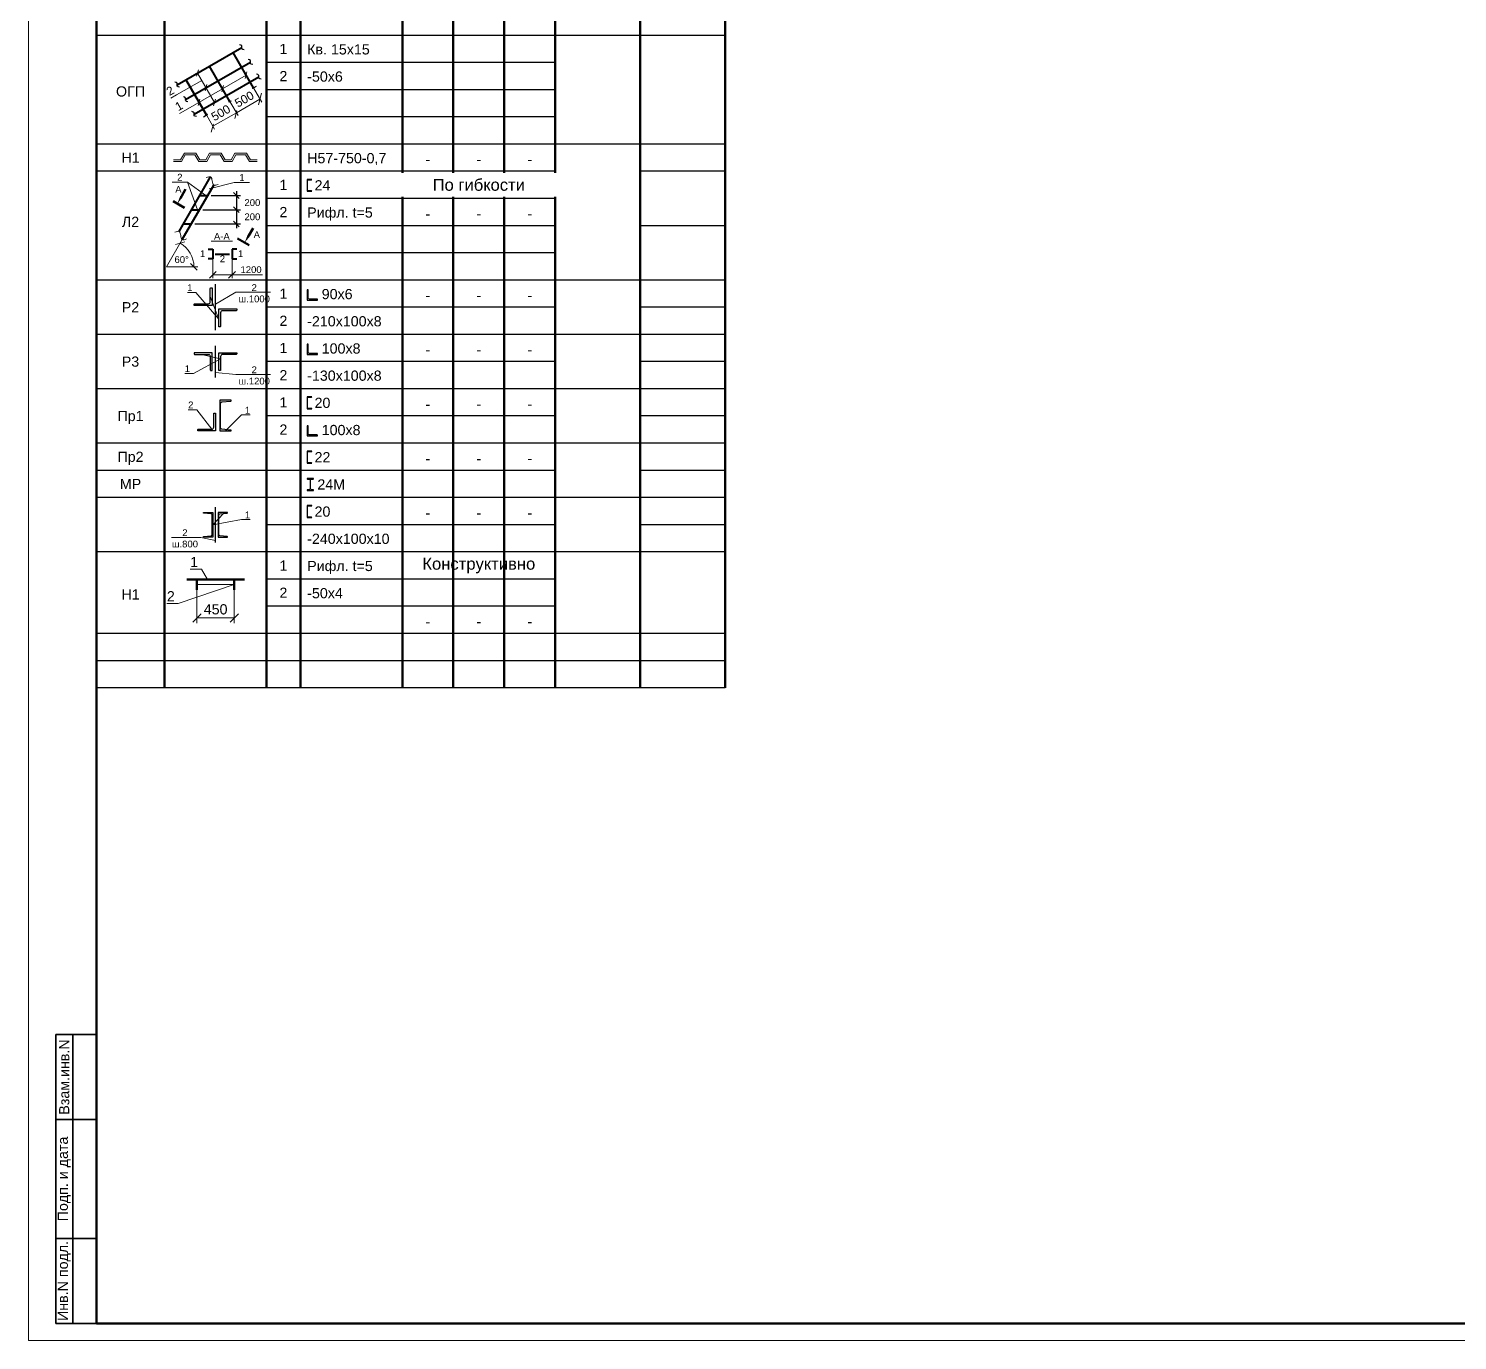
# Paper-space layout 'А1 г' of a CAD drawing. Header units: millimetres. Extents: x -1826 to 3142, y -699 to 3864.
# Drawn here: x 1500.5 to 1921, y 1 to 387 of the extents above; entities that cross this region are included whole.
import ezdxf
from ezdxf import colors
from ezdxf.entities.mleader import LeaderData, LeaderLine
from ezdxf.enums import TextEntityAlignment as Align
from ezdxf.math import Vec2, Vec3

# ---------------------------------------------------------------- set-up
doc = ezdxf.new("R2010")
doc.units = ezdxf.units.MM
doc.header["$MEASUREMENT"] = 0
doc.header["$PDMODE"] = 3
for name, color, linetype, lineweight in [('01_Спецификация', 7, 'Continuous', 13), ('01_Спецификация @ 1 (1)', 7, 'Continuous', 13), ('01_Спецификация @ 1 (2)', 7, 'Continuous', 13), ('01_Формат', 7, 'Continuous', 13)]:
    doc.layers.add(name, color=color, linetype=linetype, lineweight=lineweight)
doc.layers.add('01_Чертежная', color=7, linetype='Continuous')
doc.styles.add('Arial', font='arial.ttf')
doc.styles.add('СТАНДАРТ', font='gost.shx')
doc.dimstyles.new('А-2.0-5', dxfattribs={"dimscale": 0, "dimtxt": 2, "dimasz": 2, "dimexe": 1, "dimexo": 0, "dimgap": 0.5, "dimtad": 1, "dimdec": 1, "dimlfac": -1, "dimrnd": 5, "dimtxsty": 'Arial', "dimblk": 'OBLIQUE', "dimcen": 0, "dimclrd": 256, "dimclre": 256, "dimadec": 1, "dimazin": 2, "dimtfac": 1, "dimtdec": 1, "dimtmove": 1, "dimatfit": 3, "dimldrblk": 'DOTSMALL', "dimfxl": 1, "dimtolj": 1, "dimlwd": -1, "dimlwe": -1, "dimarcsym": 0})
doc.dimstyles.new('А-2.5-1', dxfattribs={"dimscale": 0, "dimtxt": 2.5, "dimasz": 2.5, "dimexe": 1, "dimexo": 0, "dimgap": 1, "dimtad": 1, "dimdec": 1, "dimlfac": -1, "dimrnd": 1, "dimtxsty": 'Arial', "dimblk": 'OBLIQUE', "dimcen": 0, "dimclrd": 256, "dimclre": 256, "dimadec": 1, "dimazin": 2, "dimtfac": 1, "dimtdec": 1, "dimtmove": 0, "dimatfit": 3, "dimfxl": 1, "dimtfill": 1, "dimtolj": 1, "dimlwd": 15, "dimlwe": 15, "dimarcsym": 0})
doc.dimstyles.new('А-3.0-1', dxfattribs={"dimscale": 0, "dimtxt": 3, "dimasz": 2.5, "dimexe": 1.5, "dimexo": 0, "dimgap": 1, "dimtad": 1, "dimdec": 0, "dimrnd": 1, "dimtxsty": 'Arial', "dimblk": 'OBLIQUE', "dimcen": 3, "dimclrd": 256, "dimclre": 256, "dimadec": 1, "dimazin": 0, "dimtfac": 1, "dimtdec": 0, "dimtmove": 0, "dimatfit": 3, "dimfxl": 1, "dimtfill": 1, "dimlwd": 15, "dimlwe": 15, "dimarcsym": 0})
doc.dimstyles.new('СТАНДАРТ', dxfattribs={"dimscale": 0, "dimtxt": 3, "dimasz": 1.7, "dimexe": 1.25, "dimexo": 1, "dimgap": 1, "dimtad": 1, "dimdec": 0, "dimlfac": -1, "dimdsep": 46, "dimtxsty": 'СТАНДАРТ', "dimblk": 'OBLIQUE', "dimcen": 2, "dimdle": 1.25, "dimclrd": 256, "dimclre": 256, "dimclrt": 4, "dimaunit": 1, "dimadec": 0, "dimazin": 0, "dimtfac": 1, "dimtdec": 0, "dimtmove": 0, "dimatfit": 3, "dimldrblk": 'OPEN30', "dimfxl": 2, "dimtvp": 1, "dimtolj": 1, "dimlwd": 25, "dimlwe": 25, "dimarcsym": 0})

# ---------------------------------------------------------------- blocks, each defined once
blk = doc.blocks.new('_None')
blk = doc.blocks.new('_Oblique')
at = {"color": 0, "linetype": 'ByBlock', "lineweight": -2}
blk.add_line((-0.5, -0.5), (0.5, 0.5), dxfattribs=at)
blk = doc.blocks.new('*D86')
at = {"layer": '01_Спецификация', "ltscale": 10, "transparency": 16777216}
for p, q in [((1554.71, 319.25), (1554.71, 313.53)), ((1560.38, 319.25), (1560.38, 313.53)), ((1554.71, 314.53), (1560.38, 314.53)), ((1569.37, 314.53), (1560.38, 314.53))]:
    blk.add_line(p, q, dxfattribs=at)
at = {"layer": 'Defpoints', "color": 0, "ltscale": 10, "transparency": 16777216}
for p in [(1554.71, 319.25), (1560.38, 319.25), (1560.38, 314.53)]:
    blk.add_point(p, dxfattribs=at)
at = {"layer": '01_Спецификация', "ltscale": 10, "transparency": 16777216, "xscale": 2, "yscale": 2, "zscale": 2, "rotation": 180}
blk.add_blockref('_Oblique', (1554.71, 314.53), dxfattribs=at)
at = {"layer": '01_Спецификация', "ltscale": 10, "transparency": 16777216, "xscale": 2, "yscale": 2, "zscale": 2}
blk.add_blockref('_Oblique', (1560.38, 314.53), dxfattribs=at)
at = {"layer": '01_Спецификация', "color": 0, "ltscale": 10, "transparency": 16777216, "insert": (1565.98, 316.05), "char_height": 2, "attachment_point": 5, "style": 'Arial'}
blk.add_mtext('\\A1;1200', dxfattribs=at)
blk = doc.blocks.new('_DotSmall')
at = {"color": 0, "linetype": 'ByBlock', "const_width": 0.5}
blk.add_lwpolyline([(-0.0625, 0, 1), (0.0625, 0, 1)], format="xyb", close=True, dxfattribs=at)
blk = doc.blocks.new('*D87')
at = {"layer": '01_Спецификация', "ltscale": 10, "transparency": 16777216}
blk.add_arc((1541.1, 316.87), 8.06, 360, 60, dxfattribs=at)
at = {"layer": 'Defpoints', "color": 0, "ltscale": 10, "transparency": 16777216}
for p in [(1545.73, 324.91), (1547.27, 322.05), (1541.1, 316.87), (1541.1, 316.87), (1550.31, 316.87)]:
    blk.add_point(p, dxfattribs=at)
at = {"layer": '01_Спецификация', "ltscale": 10, "transparency": 16777216, "xscale": 2, "yscale": 2, "zscale": 2}
for p, rotation in [((1545.12, 323.85), 150.0000000000024), ((1549.15, 316.87), 269.9999999999998)]:
    blk.add_blockref('_Oblique', p, dxfattribs=dict(at, rotation=rotation))
at = {"layer": '01_Спецификация', "color": 0, "ltscale": 10, "transparency": 16777216, "insert": (1545.56, 319.02), "char_height": 2, "attachment_point": 5, "style": 'Arial'}
blk.add_mtext('\\A1;60%%d', dxfattribs=at)
blk = doc.blocks.new('*D60')
at = {"layer": '01_Спецификация', "lineweight": 25, "ltscale": 10, "transparency": 16777216}
for p, q in [((1554.23, 337.89), (1562.91, 337.89)), ((1561.66, 339.14), (1561.66, 332.46)), ((1551.82, 333.71), (1562.91, 333.71))]:
    blk.add_line(p, q, dxfattribs=at)
at = {"layer": 'Defpoints', "color": 0, "ltscale": 10, "transparency": 16777216}
for p in [(1553.23, 337.89), (1550.82, 333.71), (1561.66, 333.71)]:
    blk.add_point(p, dxfattribs=at)
at = {"layer": '01_Спецификация', "lineweight": 25, "ltscale": 10, "transparency": 16777216, "xscale": 1.7, "yscale": 1.7, "zscale": 1.7}
for p, rotation in [((1561.66, 337.89), 90), ((1561.66, 333.71), 270)]:
    blk.add_blockref('_Oblique', p, dxfattribs=dict(at, rotation=rotation))
blk = doc.blocks.new('_Open30')
at = {"color": 0, "linetype": 'ByBlock', "lineweight": -2}
for p, q in [((-1, 0.27), (0, 0)), ((0, 0), (-1, -0.27)), ((0, 0), (-1, 0))]:
    blk.add_line(p, q, dxfattribs=at)
blk = doc.blocks.new('*D61')
at = {"layer": '01_Спецификация', "lineweight": 25, "ltscale": 10, "transparency": 16777216}
for p, q in [((1551.82, 333.71), (1562.91, 333.71)), ((1561.66, 334.96), (1561.66, 328.27)), ((1549.4, 329.52), (1562.91, 329.52))]:
    blk.add_line(p, q, dxfattribs=at)
at = {"layer": 'Defpoints', "color": 0, "ltscale": 10, "transparency": 16777216}
for p in [(1550.82, 333.71), (1548.4, 329.52), (1561.66, 329.52)]:
    blk.add_point(p, dxfattribs=at)
at = {"layer": '01_Спецификация', "lineweight": 25, "ltscale": 10, "transparency": 16777216, "xscale": 1.7, "yscale": 1.7, "zscale": 1.7}
for p, rotation in [((1561.66, 333.71), 90), ((1561.66, 329.52), 270)]:
    blk.add_blockref('_Oblique', p, dxfattribs=dict(at, rotation=rotation))
blk = doc.blocks.new('*D88')
at = {"layer": '01_Спецификация', "lineweight": 15, "transparency": 16777216}
for p, q in [((1554.74, 358.25), (1561.67, 362.25)), ((1559.75, 365.58), (1562.17, 361.38)), ((1552.82, 361.58), (1555.24, 357.38))]:
    blk.add_line(p, q, dxfattribs=at)
at = {"layer": '01_Спецификация', "lineweight": 15, "transparency": 16777216, "xscale": 2.5, "yscale": 2.5, "zscale": 2.5}
for p, rotation in [((1561.67, 362.25), 29.99999999999903), ((1554.74, 358.25), 209.999999999999)]:
    blk.add_blockref('_Oblique', p, dxfattribs=dict(at, rotation=rotation))
at = {"layer": '01_Спецификация', "color": 0, "transparency": 16777216, "insert": (1557.07, 362.22), "char_height": 2.5, "attachment_point": 5, "rotation": 30, "style": 'Arial', "bg_fill": 3, "box_fill_scale": 1.25, "bg_fill_color": 256, "bg_fill_true_color": 13158600, "bg_fill_transparency": 0}
blk.add_mtext('\\A1;500', dxfattribs=at)
at = {"layer": 'Defpoints', "color": 0, "transparency": 16777216}
for p in [(1559.75, 365.58), (1561.67, 362.25), (1552.82, 361.58)]:
    blk.add_point(p, dxfattribs=at)
blk = doc.blocks.new('*D89')
at = {"layer": '01_Спецификация', "lineweight": 15, "transparency": 16777216}
for p, q in [((1561.67, 362.25), (1568.6, 366.25)), ((1566.68, 369.58), (1569.1, 365.38)), ((1559.75, 365.58), (1562.17, 361.38))]:
    blk.add_line(p, q, dxfattribs=at)
at = {"layer": '01_Спецификация', "lineweight": 15, "transparency": 16777216, "xscale": 2.5, "yscale": 2.5, "zscale": 2.5}
for p, rotation in [((1568.6, 366.25), 29.99999999999903), ((1561.67, 362.25), 209.999999999999)]:
    blk.add_blockref('_Oblique', p, dxfattribs=dict(at, rotation=rotation))
at = {"layer": '01_Спецификация', "color": 0, "transparency": 16777216, "insert": (1564, 366.22), "char_height": 2.5, "attachment_point": 5, "rotation": 30, "style": 'Arial', "bg_fill": 3, "box_fill_scale": 1.25, "bg_fill_color": 256, "bg_fill_true_color": 13158600, "bg_fill_transparency": 0}
blk.add_mtext('\\A1;500', dxfattribs=at)
at = {"layer": 'Defpoints', "color": 0, "transparency": 16777216}
for p in [(1566.68, 369.58), (1568.6, 366.25), (1559.75, 365.58)]:
    blk.add_point(p, dxfattribs=at)
blk = doc.blocks.new('*D90')
at = {"layer": '01_Спецификация', "lineweight": 15, "transparency": 16777216}
for p, q in [((1550.05, 221.9), (1550.05, 212.08)), ((1561.05, 221.9), (1561.05, 212.08)), ((1550.05, 213.58), (1561.05, 213.58))]:
    blk.add_line(p, q, dxfattribs=at)
at = {"layer": 'Defpoints', "color": 0, "transparency": 16777216}
for p in [(1550.05, 221.9), (1561.05, 221.9)]:
    blk.add_point(p, dxfattribs=at)
at = {"layer": '01_Спецификация', "lineweight": 15, "transparency": 16777216, "xscale": 2.5, "yscale": 2.5, "zscale": 2.5, "rotation": 180}
blk.add_blockref('_Oblique', (1550.05, 213.58), dxfattribs=at)
at = {"layer": '01_Спецификация', "lineweight": 15, "transparency": 16777216, "xscale": 2.5, "yscale": 2.5, "zscale": 2.5}
blk.add_blockref('_Oblique', (1561.05, 213.58), dxfattribs=at)
at = {"layer": '01_Спецификация', "color": 0, "transparency": 16777216, "insert": (1555.55, 216.11), "char_height": 3, "attachment_point": 5, "style": 'Arial', "bg_fill": 3, "box_fill_scale": 1.25, "bg_fill_color": 256, "bg_fill_true_color": 13158600, "bg_fill_transparency": 0}
blk.add_mtext('450', dxfattribs=at)
at = {"layer": 'Defpoints', "color": 0, "transparency": 16777216}
blk.add_point((1561.05, 213.58), dxfattribs=at)

psp = doc.layouts.new('А1 г')

# ---------------------------------------------------------------- linework, layer by layer
at = {"layer": '01_Спецификация', "lineweight": 50}
for p, q in [((1520.5, 575.01), (1520.5, 193.01)), ((1540.5, 575.01), (1540.5, 193.01)), ((1610.5, 575.01), (1610.5, 193.01)), ((1655.5, 575.01), (1655.5, 193.01)), ((1680.5, 575.01), (1680.5, 193.01)), ((1705.5, 575.01), (1705.5, 193.01)), ((1570.5, 560.01), (1570.5, 193.01)), ((1580.5, 560.01), (1580.5, 193.01)), ((1625.5, 560.01), (1625.5, 193.01)), ((1640.5, 560.01), (1640.5, 193.01)), ((1546.4, 334.26), (1543.01, 336.22)), ((1565.39, 323.3), (1561.99, 325.26)), ((1547.05, 224.9), (1564.05, 224.9)), ((1550.05, 224.9), (1550.05, 221.9)), ((1561.05, 224.9), (1561.05, 221.9))]:
    psp.add_line(p, q, dxfattribs=at)
at = {"layer": '01_Спецификация', "lineweight": 25}
for p, q in [((1705.5, 385.01), (1520.5, 385.01)), ((1655.5, 377.01), (1570.5, 377.01)), ((1705.5, 353.01), (1520.5, 353.01)), ((1655.5, 345.01), (1520.5, 345.01)), ((1705.5, 345.01), (1680.54, 345.01)), ((1655.5, 337.01), (1570.5, 337.01)), ((1655.5, 329.01), (1570.5, 329.01)), ((1705.5, 329.01), (1680.54, 329.01)), ((1655.5, 321.01), (1570.5, 321.01)), ((1705.5, 313.01), (1520.5, 313.01)), ((1655.5, 305.01), (1570.5, 305.01)), ((1705.5, 305.01), (1680.54, 305.01)), ((1705.5, 297.01), (1520.5, 297.01)), ((1655.5, 289.01), (1570.5, 289.01)), ((1705.5, 289.01), (1680.54, 289.01)), ((1705.5, 281.01), (1520.5, 281.01)), ((1655.5, 273.01), (1570.5, 273.01)), ((1705.5, 273.01), (1680.54, 273.01)), ((1705.5, 265.01), (1520.5, 265.01)), ((1655.5, 257.01), (1520.5, 257.01)), ((1705.5, 257.01), (1680.54, 257.01)), ((1705.5, 249.01), (1520.5, 249.01)), ((1655.5, 241.01), (1570.5, 241.01)), ((1705.5, 241.01), (1680.54, 241.01)), ((1705.5, 233.01), (1520.5, 233.01)), ((1655.5, 225.01), (1570.5, 225.01)), ((1655.5, 217.01), (1570.5, 217.01)), ((1705.5, 209.01), (1520.5, 209.01)), ((1705.5, 201.01), (1520.5, 201.01)), ((1705.5, 193.01), (1520.5, 193.01))]:
    psp.add_line(p, q, dxfattribs=at)
at = {"layer": '01_Спецификация', "lineweight": 40}
for p, q in [((1544.22, 370.47), (1563.28, 381.47)), ((1566.68, 369.58), (1560.68, 379.97)), ((1546.72, 366.14), (1565.78, 377.14)), ((1559.75, 365.58), (1553.75, 375.97)), ((1552.82, 361.58), (1546.82, 371.97)), ((1549.22, 361.81), (1568.28, 372.81))]:
    psp.add_line(p, q, dxfattribs=at)
at = {"layer": '01_Спецификация'}
for p, q in [((1549.96, 372.97), (1550.48, 374.9)), ((1564.26, 372.35), (1564.78, 374.28)), ((1552.46, 368.64), (1552.98, 370.57)), ((1540.5, 345.01), (1540.5, 337.01)), ((1540.5, 337.01), (1540.5, 329.01)), ((1540.5, 329.01), (1540.5, 321.01))]:
    psp.add_line(p, q, dxfattribs=at)
at = {"layer": '01_Спецификация', "lineweight": 30}
for p, q in [((1565.81, 369.08), (1567.55, 370.08)), ((1558.88, 365.08), (1560.62, 366.08)), ((1551.96, 361.08), (1553.69, 362.08)), ((1555.5, 298.26), (1555.5, 311.76)), ((1555.5, 284.38), (1555.5, 293.63)), ((1555.5, 235.8), (1555.5, 246.22))]:
    psp.add_line(p, q, dxfattribs=at)
at = {"layer": '01_Спецификация', "lineweight": 5}
for p, q in [((1542.33, 366.48), (1544.08, 367.49)), ((1544.92, 362), (1546.67, 363.01))]:
    psp.add_line(p, q, dxfattribs=at)
at = {"layer": '01_Спецификация', "ltscale": 10}
for p, q in [((1542.77, 341.78), (1547.26, 341.78)), ((1552.65, 337.89), (1547.26, 341.78)), ((1547.26, 341.78), (1550.26, 333.71)), ((1553.64, 339.85), (1561.04, 341.68)), ((1561.04, 341.68), (1565.53, 341.68)), ((1541.1, 316.87), (1545.73, 324.91)), ((1541.1, 316.87), (1550.31, 316.87))]:
    psp.add_line(p, q, dxfattribs=at)
at = {"layer": '01_Спецификация', "lineweight": 40, "ltscale": 10}
for p, q in [((1544.8, 327.29), (1554.08, 343.36)), ((1545.73, 324.91), (1555.01, 340.97)), ((1550.92, 337.89), (1553.23, 337.89)), ((1548.51, 333.71), (1550.82, 333.71)), ((1546.09, 329.52), (1548.4, 329.52)), ((1553.31, 322.05), (1554.71, 322.05)), ((1554.71, 322.05), (1554.71, 319.25)), ((1555.41, 320.65), (1559.68, 320.65)), ((1561.78, 322.05), (1560.38, 322.05)), ((1560.38, 322.05), (1560.38, 319.25)), ((1554.71, 319.25), (1553.31, 319.25)), ((1560.38, 319.25), (1561.78, 319.25))]:
    psp.add_line(p, q, dxfattribs=at)
at = {"layer": '01_Спецификация', "lineweight": 50, "extrusion": (0, 0, -1)}
for p, q in [((1545.51, 337.6), (1546.73, 339.73)), ((1565.34, 326.15), (1566.56, 328.28))]:
    psp.add_line(p, q, dxfattribs=at)
at = {"layer": '01_Спецификация'}
for points in [[(1567.82, 348.36), (1565.82, 348.36), (1564.66, 350.36), (1561.24, 350.36), (1560.08, 348.36), (1558.37, 348.36), (1557.21, 350.36), (1553.79, 350.36), (1552.63, 348.36), (1550.92, 348.36), (1549.77, 350.36), (1546.35, 350.36), (1545.19, 348.36), (1543.19, 348.36)], [(1567.82, 347.86), (1565.53, 347.86), (1564.37, 349.86), (1561.53, 349.86), (1560.37, 347.86), (1558.08, 347.86), (1556.92, 349.86), (1554.08, 349.86), (1552.92, 347.86), (1550.64, 347.86), (1549.48, 349.86), (1546.63, 349.86), (1545.48, 347.86), (1543.19, 347.86)]]:
    psp.add_lwpolyline(points, dxfattribs=at)
at = {"layer": '01_Спецификация', "lineweight": 30}
for points in [[(1583.82, 342.6), (1583.82, 342.63), (1582.5, 342.63), (1582.5, 339.13), (1583.82, 339.13), (1583.82, 339.17, 0.387823), (1583.76, 339.23), (1582.72, 339.32, -0.387823), (1582.58, 339.48), (1582.58, 342.29, -0.387823), (1582.72, 342.44), (1583.76, 342.54, 0.387823)], [(1549.25, 305.84, -0.414214), (1549.44, 306.03), (1553.4, 306.03, 0.414214), (1553.98, 306.61), (1553.98, 310.57, -0.414214), (1554.17, 310.76), (1554.5, 310.76), (1554.5, 305.51), (1549.25, 305.51)], [(1585.5, 307.33, 0.414214), (1585.4, 307.43), (1583.13, 307.43, -0.414214), (1582.8, 307.76), (1582.8, 310.03, 0.414214), (1582.7, 310.13), (1582.5, 310.13), (1582.5, 307.13), (1585.5, 307.13)], [(1561.75, 304.17, -0.414214), (1561.56, 303.98), (1557.61, 303.98, 0.414214), (1557.03, 303.41), (1557.03, 299.45, -0.414214), (1556.84, 299.26), (1556.5, 299.26), (1556.5, 304.51), (1561.75, 304.51)], [(1549.25, 291.3, 0.414214), (1549.44, 291.11), (1553.4, 291.11, -0.414214), (1553.98, 290.53), (1553.98, 286.57, 0.414214), (1554.17, 286.38), (1554.5, 286.38), (1554.5, 291.63), (1549.25, 291.63)], [(1561.75, 291.3, -0.414214), (1561.56, 291.11), (1557.61, 291.11, 0.414214), (1557.03, 290.53), (1557.03, 286.57, -0.414214), (1556.84, 286.38), (1556.5, 286.38), (1556.5, 291.63), (1561.75, 291.63)], [(1585.5, 291.33, 0.414214), (1585.4, 291.43), (1583.13, 291.43, -0.414214), (1582.8, 291.76), (1582.8, 294.03, 0.414214), (1582.7, 294.13), (1582.5, 294.13), (1582.5, 291.13), (1585.5, 291.13)], [(1560.16, 277.54), (1560.16, 277.63), (1556.77, 277.63), (1556.77, 268.6), (1560.16, 268.6), (1560.16, 268.7, 0.387823), (1560.02, 268.85), (1557.34, 269.09, -0.387823), (1556.98, 269.49), (1556.98, 276.75, -0.387823), (1557.34, 277.14), (1560.02, 277.39, 0.387823)], [(1583.82, 278.6), (1583.82, 278.63), (1582.5, 278.63), (1582.5, 275.13), (1583.82, 275.13), (1583.82, 275.17, 0.387823), (1583.76, 275.23), (1582.72, 275.32, -0.387823), (1582.58, 275.48), (1582.58, 278.29, -0.387823), (1582.72, 278.44), (1583.76, 278.54, 0.387823)], [(1550.27, 268.94, -0.414214), (1550.45, 269.13), (1554.41, 269.13, 0.414214), (1554.99, 269.71), (1554.99, 273.67, -0.414214), (1555.18, 273.85), (1555.52, 273.85), (1555.52, 268.6), (1550.27, 268.6)], [(1585.5, 267.33, 0.414214), (1585.4, 267.43), (1583.13, 267.43, -0.414214), (1582.8, 267.76), (1582.8, 270.03, 0.414214), (1582.7, 270.13), (1582.5, 270.13), (1582.5, 267.13), (1585.5, 267.13)], [(1583.82, 262.6), (1583.82, 262.63), (1582.5, 262.63), (1582.5, 259.13), (1583.82, 259.13), (1583.82, 259.17, 0.387823), (1583.76, 259.23), (1582.72, 259.32, -0.387823), (1582.58, 259.48), (1582.58, 262.29, -0.387823), (1582.72, 262.44), (1583.76, 262.54, 0.387823)], [(1584.37, 254.54), (1584.37, 254.63), (1582.5, 254.63), (1582.5, 254.54, 0.388162), (1582.58, 254.45), (1583.17, 254.4, -0.388162), (1583.37, 254.18), (1583.37, 251.59, -0.388162), (1583.17, 251.37), (1582.58, 251.32, 0.388162), (1582.5, 251.23), (1582.5, 251.13), (1584.37, 251.13), (1584.37, 251.23, 0.388162), (1584.29, 251.32), (1583.71, 251.37, -0.388162), (1583.51, 251.59), (1583.51, 254.18, -0.388162), (1583.71, 254.4), (1584.29, 254.45, 0.388162)], [(1551.99, 244.54), (1551.99, 244.62), (1554.7, 244.62), (1554.7, 237.4), (1551.99, 237.4), (1551.99, 237.47, -0.387823), (1552.1, 237.59), (1554.25, 237.79, 0.387823), (1554.53, 238.1), (1554.53, 243.91, 0.387823), (1554.25, 244.23), (1552.1, 244.42, -0.387823)], [(1559.01, 244.54), (1559.01, 244.62), (1556.3, 244.62), (1556.3, 237.4), (1559.01, 237.4), (1559.01, 237.47, 0.387823), (1558.9, 237.59), (1556.76, 237.79, -0.387823), (1556.47, 238.1), (1556.47, 243.91, -0.387823), (1556.76, 244.23), (1558.9, 244.42, 0.387823)], [(1583.82, 246.6), (1583.82, 246.63), (1582.5, 246.63), (1582.5, 243.13), (1583.82, 243.13), (1583.82, 243.17, 0.387823), (1583.76, 243.23), (1582.72, 243.32, -0.387823), (1582.58, 243.48), (1582.58, 246.29, -0.387823), (1582.72, 246.44), (1583.76, 246.54, 0.387823)]]:
    psp.add_lwpolyline(points, format="xyb", close=True, dxfattribs=at)
at = {"layer": '01_Спецификация', "ltscale": 10}
for points in [[(1552.81, 343.17), (1554.08, 343.36), (1554.55, 342.17), (1555.01, 340.97), (1556.28, 341.17)], [(1543.54, 327.1), (1544.8, 327.29), (1545.27, 326.1), (1545.73, 324.91), (1547, 325.1)]]:
    psp.add_spline(points, degree=3, dxfattribs=at)
at = {"layer": '01_Спецификация', "extrusion": (0, 0, -1)}
for points in [[(-1545.15, 337.81), (-1544.28, 335.48), (-1545.86, 337.4)], [(-1565.69, 325.95), (-1564.11, 324.03), (-1564.98, 326.36)]]:
    psp.add_solid(points, dxfattribs=at)
at = {"layer": '01_Формат', "lineweight": 35}
for p, q in [((1508.5, 91.01), (1508.5, 6.01)), ((1520.5, 91.01), (1508.5, 91.01)), ((1513.5, 91.01), (1513.5, 6.01)), ((1520.5, 66.01), (1508.5, 66.01)), ((1508.5, 31.01), (1520.5, 31.01)), ((1508.5, 6.01), (1520.5, 6.01))]:
    psp.add_line(p, q, dxfattribs=at)
at = {"layer": '01_Формат'}
psp.add_lwpolyline([(1500.5, 1.01), (2341.5, 1.01), (2341.5, 595.01), (1500.5, 595.01)], close=True, dxfattribs=at)
at = {"layer": '01_Формат', "lineweight": 50}
psp.add_lwpolyline([(1520.5, 6.01), (2336.5, 6.01), (2336.5, 590.01), (1520.5, 590.01)], close=True, dxfattribs=at)
at = {"layer": '01_Чертежная'}
for points in [[(1563.97, 380.79), (1563.29, 381.03), (1563.27, 381.9), (1562.61, 382.22)], [(1566.47, 376.46), (1565.79, 376.7), (1565.77, 377.57), (1565.11, 377.89)], [(1544.92, 369.79), (1544.24, 370.03), (1544.21, 370.9), (1543.56, 371.22)], [(1568.97, 372.13), (1568.29, 372.37), (1568.27, 373.24), (1567.61, 373.56)], [(1547.42, 365.46), (1546.74, 365.7), (1546.71, 366.57), (1546.06, 366.89)], [(1549.92, 361.13), (1549.24, 361.37), (1549.21, 362.24), (1548.56, 362.56)]]:
    psp.add_spline(points, degree=3, dxfattribs=at)

# ---------------------------------------------------------------- texts
at = {"layer": '01_Спецификация @ 1 (1)', "style": 'Arial'}
for s, p in [('1', (1575.5, 381.01)), ('2', (1575.5, 373.01)), ('ОГП', (1530.5, 368.51)), ('Н1', (1530.5, 349.01)), ('-', (1618.01, 348.51)), ('-', (1633.01, 348.52)), ('-', (1648.01, 348.53)), ('1', (1575.5, 341.01)), ('2', (1575.5, 333.01)), ('-', (1618.01, 332.51)), ('-', (1633.01, 332.52)), ('-', (1648.01, 332.53)), ('Л2', (1530.5, 330.13)), ('1', (1575.5, 309.01)), ('-', (1618.01, 308.51)), ('-', (1633.01, 308.52)), ('-', (1648.01, 308.53)), ('Р2', (1530.5, 305.01)), ('2', (1575.5, 301.01)), ('1', (1575.5, 293.01)), ('Р3', (1530.5, 289.01)), ('-', (1618.01, 292.51)), ('-', (1633.01, 292.52)), ('-', (1648.01, 292.53)), ('2', (1575.5, 285.01)), ('1', (1575.5, 277.01)), ('Пр1', (1530.5, 273.01)), ('-', (1618.01, 276.51)), ('-', (1633.01, 276.52)), ('-', (1648.01, 276.53)), ('2', (1575.5, 269.01)), ('Пр2', (1530.5, 261.01)), ('-', (1618.01, 260.51)), ('-', (1633.01, 260.52)), ('-', (1648.01, 260.53)), ('МР', (1530.5, 253.01)), ('-', (1618.01, 244.51)), ('-', (1633.01, 244.52)), ('-', (1648.01, 244.53)), ('1', (1575.5, 229.01)), ('Н1', (1530.5, 220.51)), ('2', (1575.5, 221.01)), ('-', (1618.01, 212.51)), ('-', (1633.01, 212.52)), ('-', (1648.01, 212.53))]:
    psp.add_text(s, height=3, dxfattribs=at).set_placement(p, align=Align.MIDDLE_CENTER)
for s, p in [('Кв. 15х15', (1582.5, 380.88)), ('-50х6', (1582.5, 372.88)), ('Н57-750-0,7', (1582.5, 348.88)), ('24', (1584.67, 340.88)), ('Рифл. t=5', (1582.5, 332.88)), ('90х6', (1586.77, 308.88)), ('-210х100х8', (1582.5, 300.88)), ('100х8', (1586.77, 292.88)), ('-130х100х8', (1582.5, 284.88)), ('20', (1584.67, 276.88)), ('100х8', (1586.77, 268.88)), ('22', (1584.67, 260.88)), ('24М', (1585.5, 252.88)), ('20', (1584.67, 244.88)), ('-240х100х10', (1582.5, 236.88)), ('Рифл. t=5', (1582.5, 228.88)), ('-50х4', (1582.5, 220.88))]:
    psp.add_text(s, height=3, dxfattribs=at).set_placement(p, align=Align.MIDDLE_LEFT)
at = {"layer": '01_Спецификация @ 1 (1)', "lineweight": 5, "style": 'Arial'}
for s, p in [('2', (1542.33, 366.48)), ('1', (1544.92, 362))]:
    psp.add_text(s, height=2.5, rotation=30, dxfattribs=at).set_placement(p, align=Align.BOTTOM_LEFT)
at = {"layer": '01_Спецификация @ 1 (1)', "style": 'Arial'}
for s, p in [('А', (1543.67, 338.69)), ('200', (1564.04, 334.8)), ('200', (1564.04, 330.62)), ('%%U А-А ', (1554.28, 324.87)), ('А', (1566.74, 325.37))]:
    psp.add_text(s, height=2, dxfattribs=at).set_placement(p)
at = {"layer": '01_Спецификация @ 1 (1)', "ltscale": 0.1, "char_height": 2, "attachment_point": 5, "style": 'Arial'}
for s, insert, width in [('2', (1545.02, 343.27), 4.4905), ('1', (1563.29, 343.17), 4.4905), ('1', (1551.72, 320.75), 3.1908), ('2', (1557.55, 319.25), 4.2679), ('1', (1562.9, 320.75), 2.2477)]:
    psp.add_mtext(s, dxfattribs=dict(at, insert=insert, width=width))
at = {"layer": '01_Спецификация @ 1 (2)', "insert": (1633, 229.01), "char_height": 3.5, "width": 45, "attachment_point": 5, "style": 'Arial'}
psp.add_mtext('Конструктивно', dxfattribs=at)
at = {"layer": '01_Формат', "lineweight": 35, "style": 'Arial'}
for s, p in [('Взам.инв.N', (1511, 78.51)), ('Подп. и дата', (1511, 48.51)), ('Инв.N подл.', (1511, 18.51))]:
    psp.add_text(s, height=3, rotation=90, dxfattribs=at).set_placement(p, align=Align.MIDDLE)

# ---------------------------------------------------------------- dimensions: what is measured, and where the dimension line sits
at = {"layer": '01_Спецификация', "ltscale": 10}
for base, p1, p2, picture, middle in [((1561.66, 333.71), (1553.23, 337.89), (1550.82, 333.71), '*D60', (1561.66, 335.8)), ((1561.66, 329.52), (1550.82, 333.71), (1548.4, 329.52), '*D61', (1561.66, 331.62))]:
    dim = psp.add_linear_dim(base=base, p1=p1, p2=p2, angle=90, text=' ', dimstyle='СТАНДАРТ', override={"dimscale": 1, "dimtxt": 2}, dxfattribs=at)
    dim.commit()
    dim.dimension.update_dxf_attribs({"geometry": picture, "text_midpoint": middle})
at = {"layer": '01_Спецификация @ 1 (1)', "ltscale": 10}
dim = psp.add_angular_dim_2l(base=(1547.27, 322.05), line1=((1541.1, 316.87), (1545.73, 324.91)), line2=((1541.1, 316.87), (1550.31, 316.87)), text='60%%d', dimstyle='А-2.0-5', override={"dimscale": 1, "dimtix": 0, "dimtofl": 1, "dimtmove": 1, "dimatfit": 0}, dxfattribs=at)
dim.commit()
dim.dimension.update_dxf_attribs({"geometry": '*D87', "text_midpoint": (1545.56, 319.02), "dimtype": 162})
dim = psp.add_linear_dim(base=(1560.38, 314.53), p1=(1554.71, 319.25), p2=(1560.38, 319.25), text='1200', dimstyle='А-2.0-5', override={"dimscale": 1, "dimtix": 0, "dimtofl": 1, "dimtmove": 1, "dimatfit": 3}, dxfattribs=at)
dim.commit()
dim.dimension.update_dxf_attribs({"geometry": '*D86', "text_midpoint": (1565.98, 314.15), "dimtype": 160})

# ---------------------------------------------------------------- leaders
at = {"layer": '01_Спецификация @ 1 (1)'}
ml = psp.add_multileader_mtext('Standard', dxfattribs=at)
ml.set_content('1', color=256, style='Arial')
ml.set_leader_properties(color=256, linetype='Continuous', lineweight=15)
ml.set_arrow_properties(name='NONE')
ml.build(insert=Vec2(0, 0))
ml.multileader.update_dxf_attribs({"has_dogleg": 0, "text_left_attachment_type": 6, "text_right_attachment_type": 6, "dogleg_length": 1, "arrow_head_size": 2})
ctx = ml.context
ctx.base_point, ctx.char_height, ctx.arrow_head_size, ctx.landing_gap_size, ctx.plane_origin = Vec3(1547.03, 309.37), 2, 2, 1, Vec3(1553.98, 364.2)
ctx.left_attachment, ctx.right_attachment, ctx.text_align_type = 6, 6, 2
notes = []
notes.append((ctx, [(0, (1, 1, 0), (1550.76, 309.37), (-1, 0), 1, [(1, [(1553.98, 308.2), (1556.5, 301.49)], 0, [])])]))
ctx.mtext.insert, ctx.mtext.alignment, ctx.mtext.flow_direction = Vec3(1548.76, 311.77), 3, 5
ml = psp.add_multileader_mtext('Standard', dxfattribs=at)
ml.set_content('2\\Pш.1000', color=256, style='Arial')
ml.set_leader_properties(color=256, linetype='Continuous', lineweight=15)
ml.set_arrow_properties(name='NONE')
ml.build(insert=Vec2(0, 0))
ml.multileader.update_dxf_attribs({"has_dogleg": 0, "text_left_attachment_type": 6, "text_right_attachment_type": 6, "dogleg_length": 1, "arrow_head_size": 2})
ctx = ml.context
ctx.base_point, ctx.char_height, ctx.arrow_head_size, ctx.landing_gap_size, ctx.plane_origin = Vec3(1561.46, 309.4), 2, 2, 1, Vec3(1555.5, 361.96)
ctx.left_attachment, ctx.right_attachment, ctx.text_align_type = 6, 6, 1
notes.append((ctx, [(0, (1, 1, 0), (1560.46, 309.4), (1, 0), 1, [(0, [(1555.5, 305.96)], 0, [])])]))
ctx.mtext.insert, ctx.mtext.alignment, ctx.mtext.flow_direction = Vec3(1566.91, 311.8), 2, 5
ml = psp.add_multileader_mtext('Standard', dxfattribs=at)
ml.set_content('1', color=256, style='Arial')
ml.set_leader_properties(color=256, linetype='Continuous', lineweight=15)
ml.set_arrow_properties(name='NONE')
ml.build(insert=Vec2(0, 0))
ml.multileader.update_dxf_attribs({"has_dogleg": 0, "text_left_attachment_type": 6, "text_right_attachment_type": 6, "dogleg_length": 1, "arrow_head_size": 2})
ctx = ml.context
ctx.base_point, ctx.char_height, ctx.arrow_head_size, ctx.landing_gap_size, ctx.plane_origin = Vec3(1546.29, 285.53), 2, 2, 1, Vec3(1551.42, 347.11)
ctx.left_attachment, ctx.right_attachment, ctx.text_align_type = 6, 6, 2
notes.append((ctx, [(0, (1, 1, 0), (1550.02, 285.53), (-1, 0), 1, [(1, [(1551.42, 291.11), (1557.03, 289.79)], 0, [])])]))
ctx.mtext.insert, ctx.mtext.alignment, ctx.mtext.flow_direction = Vec3(1548.02, 287.93), 3, 5
ml = psp.add_multileader_mtext('Standard', dxfattribs=at)
ml.set_content('2\\Pш.1200', color=256, style='Arial')
ml.set_leader_properties(color=256, linetype='Continuous', lineweight=15)
ml.set_arrow_properties(name='NONE')
ml.build(insert=Vec2(0, 0))
ml.multileader.update_dxf_attribs({"has_dogleg": 0, "text_left_attachment_type": 6, "text_right_attachment_type": 6, "dogleg_length": 1, "arrow_head_size": 2})
ctx = ml.context
ctx.base_point, ctx.char_height, ctx.arrow_head_size, ctx.landing_gap_size, ctx.plane_origin = Vec3(1561.46, 285.21), 2, 2, 1, Vec3(1555.5, 337.77)
ctx.left_attachment, ctx.right_attachment, ctx.text_align_type = 6, 6, 1
notes.append((ctx, [(0, (1, 1, 0), (1560.46, 285.21), (1, 0), 1, [(0, [(1555.5, 285.77)], 0, [])])]))
ctx.mtext.insert, ctx.mtext.alignment, ctx.mtext.flow_direction = Vec3(1566.91, 287.61), 2, 5
ml = psp.add_multileader_mtext('Standard', dxfattribs=at)
ml.set_content('2', color=256, style='Arial')
ml.set_leader_properties(color=256, linetype='Continuous', lineweight=15)
ml.set_arrow_properties(name='NONE')
ml.build(insert=Vec2(0, 0))
ml.multileader.update_dxf_attribs({"has_dogleg": 0, "text_left_attachment_type": 6, "text_right_attachment_type": 6, "dogleg_length": 1, "arrow_head_size": 2})
ctx = ml.context
ctx.base_point, ctx.char_height, ctx.arrow_head_size, ctx.landing_gap_size, ctx.plane_origin = Vec3(1546.7, 274.87), 2, 2, 1, Vec3(1554.41, 325.13)
ctx.left_attachment, ctx.right_attachment, ctx.text_align_type = 6, 6, 2
notes.append((ctx, [(0, (1, 1, 0), (1551.02, 274.87), (-1, 0), 1, [(0, [(1554.41, 269.13)], 0, [])])]))
ctx.mtext.insert, ctx.mtext.alignment, ctx.mtext.flow_direction = Vec3(1549.02, 277.27), 3, 5
ml = psp.add_multileader_mtext('Standard', dxfattribs=at)
ml.set_content('1', color=256, style='Arial')
ml.set_leader_properties(color=256, linetype='Continuous', lineweight=15)
ml.set_arrow_properties(name='NONE')
ml.build(insert=Vec2(0, 0))
ml.multileader.update_dxf_attribs({"has_dogleg": 0, "text_left_attachment_type": 6, "text_right_attachment_type": 6, "dogleg_length": 1, "arrow_head_size": 2})
ctx = ml.context
ctx.base_point, ctx.char_height, ctx.arrow_head_size, ctx.landing_gap_size, ctx.plane_origin = Vec3(1563.17, 273.31), 2, 2, 1, Vec3(1558.47, 324.6)
ctx.left_attachment, ctx.right_attachment = 6, 6
notes.append((ctx, [(0, (1, 1, 0), (1562.17, 273.31), (1, 0), 1, [(0, [(1558.47, 268.6)], 0, [])])]))
ctx.mtext.insert, ctx.mtext.flow_direction = Vec3(1564.17, 275.71), 5
ml = psp.add_multileader_mtext('Standard', dxfattribs=at)
ml.set_content('1', color=256, style='Arial')
ml.set_leader_properties(color=256, linetype='Continuous', lineweight=15)
ml.set_arrow_properties(name='NONE')
ml.build(insert=Vec2(0, 0))
ml.multileader.update_dxf_attribs({"has_dogleg": 0, "text_left_attachment_type": 6, "text_right_attachment_type": 6, "dogleg_length": 1, "arrow_head_size": 2})
ctx = ml.context
ctx.base_point, ctx.char_height, ctx.arrow_head_size, ctx.landing_gap_size, ctx.plane_origin = Vec3(1563.17, 242.51), 2, 2, 1, Vec3(1558.47, 287.81)
ctx.left_attachment, ctx.right_attachment = 6, 6
notes.append((ctx, [(0, (1, 1, 0), (1562.17, 242.51), (1, 0), 1, [(1, [(1557.83, 244.33), (1554.7, 241.01)], 0, [])])]))
ctx.mtext.insert, ctx.mtext.flow_direction = Vec3(1564.17, 244.91), 5
ml = psp.add_multileader_mtext('Standard', dxfattribs=at)
ml.set_content('2\\Pш.800', color=256, style='Arial')
ml.set_leader_properties(color=256, linetype='Continuous', lineweight=15)
ml.set_arrow_properties(name='NONE')
ml.build(insert=Vec2(0, 0))
ml.multileader.update_dxf_attribs({"has_dogleg": 0, "text_left_attachment_type": 6, "text_right_attachment_type": 6, "dogleg_length": 1, "arrow_head_size": 2})
ctx = ml.context
ctx.base_point, ctx.char_height, ctx.arrow_head_size, ctx.landing_gap_size, ctx.plane_origin = Vec3(1541.84, 237.27), 2, 2, 1, Vec3(1534.4, 293.71)
ctx.left_attachment, ctx.right_attachment, ctx.text_align_type = 6, 6, 1
notes.append((ctx, [(1, (1, 1, 0), (1552.19, 237.27), (-1, 0), 1, [(0, [(1555.5, 236.34)], 0, [])])]))
ctx.mtext.insert, ctx.mtext.alignment, ctx.mtext.flow_direction = Vec3(1546.52, 239.67), 2, 5
at = {"layer": '01_Спецификация @ 1 (2)'}
ml = psp.add_multileader_mtext('Standard', dxfattribs=at)
ml.set_content('1', color=256, style='Arial')
ml.set_leader_properties(color=256, linetype='Continuous', lineweight=15)
ml.set_arrow_properties(name='NONE')
ml.build(insert=Vec2(0, 0))
ml.multileader.update_dxf_attribs({"has_dogleg": 0, "text_left_attachment_type": 6, "text_right_attachment_type": 6, "dogleg_length": 1, "arrow_head_size": 3})
ctx = ml.context
ctx.base_point, ctx.char_height, ctx.arrow_head_size, ctx.landing_gap_size, ctx.plane_origin = Vec3(1548.28, 227.94), 3, 3, 1, Vec3(1553.14, 224.9)
ctx.left_attachment, ctx.right_attachment, ctx.text_align_type = 6, 6, 2
notes.append((ctx, [(0, (1, 1, 0), (1552.39, 227.94), (-1, 0), 1, [(0, [(1553.14, 224.9)], 0, [])])]))
ctx.mtext.insert, ctx.mtext.alignment, ctx.mtext.flow_direction = Vec3(1550.39, 231.54), 3, 5
ml = psp.add_multileader_mtext('Standard', dxfattribs=at)
ml.set_content('2', color=256, style='Arial')
ml.set_leader_properties(color=256, linetype='Continuous', lineweight=15)
ml.set_arrow_properties(name='NONE')
ml.build(insert=Vec2(0, 0))
ml.multileader.update_dxf_attribs({"has_dogleg": 0, "text_left_attachment_type": 6, "text_right_attachment_type": 6, "dogleg_length": 1, "arrow_head_size": 3})
ctx = ml.context
ctx.base_point, ctx.char_height, ctx.arrow_head_size, ctx.landing_gap_size, ctx.plane_origin = Vec3(1540.54, 217.87), 3, 3, 1, Vec3(1550.05, 223.4)
ctx.left_attachment, ctx.right_attachment, ctx.text_align_type = 6, 6, 2
notes.append((ctx, [(0, (1, 1, 0), (1545.53, 217.87), (-1, 0), 1, [(1, [(1550.05, 223.4), (1561.05, 223.4)], 0, [])])]))
ctx.mtext.insert, ctx.mtext.alignment, ctx.mtext.flow_direction = Vec3(1543.53, 221.47), 3, 5
for ctx, leaders in notes:
    for number, flags, end, landing, length, lines in leaders:
        leader = LeaderData()
        leader.index, (leader.has_last_leader_line, leader.has_dogleg_vector, leader.attachment_direction) = number, flags
        leader.last_leader_point, leader.dogleg_vector, leader.dogleg_length = Vec3(end), Vec3(landing), length
        for number, points, colour, breaks in lines:
            line = LeaderLine()
            line.index, line.vertices, line.color, line.breaks = number, Vec3.list(points), colors.encode_raw_color(colour), breaks
            leader.lines.append(line)
        ctx.leaders.append(leader)

# ---------------------------------------------------------------- next in the draw order: texts
at = {"layer": '01_Спецификация @ 1 (2)', "insert": (1633, 341.01), "char_height": 3.5, "width": 43, "attachment_point": 5, "style": 'Arial', "bg_fill": 2}
psp.add_mtext('По гибкости', dxfattribs=at)

# ---------------------------------------------------------------- next in the draw order: dimensions: what is measured, and where the dimension line sits
at = {"layer": '01_Спецификация @ 1 (1)'}
dim = psp.add_linear_dim(base=(1561.67, 362.25), p1=(1552.82, 361.58), p2=(1559.75, 365.58), angle=30, text='500', dimstyle='А-2.5-1', override={"dimscale": 1, "dimtxsty": 'Arial', "dimtix": 0, "dimtofl": 1, "dimtmove": 1, "dimatfit": 1}, dxfattribs=at)
dim.commit()
dim.dimension.update_dxf_attribs({"geometry": '*D88', "text_midpoint": (1557.07, 362.22)})
at = {"layer": '01_Спецификация @ 1 (2)'}
dim = psp.add_linear_dim(base=(1561.05, 213.58), p1=(1550.05, 221.9), p2=(1561.05, 221.9), text='450', dimstyle='А-3.0-1', override={"dimscale": 1, "dimtix": 0, "dimtofl": 1, "dimtmove": 0, "dimatfit": 3}, dxfattribs=at)
dim.commit()
dim.dimension.update_dxf_attribs({"geometry": '*D90', "text_midpoint": (1555.55, 216.11)})

# ---------------------------------------------------------------- next in the draw order: linework, layer by layer
at = {"layer": '01_Спецификация', "lineweight": 5}
for p, q in [((1544.08, 367.49), (1551.48, 371.76)), ((1550.22, 373.93), (1555.22, 365.27))]:
    psp.add_line(p, q, dxfattribs=at)
at = {"layer": '01_Спецификация'}
for p, q in [((1550.41, 364.35), (1550.92, 366.28)), ((1554.96, 364.31), (1555.48, 366.24))]:
    psp.add_line(p, q, dxfattribs=at)

# ---------------------------------------------------------------- next in the draw order: dimensions: what is measured, and where the dimension line sits
at = {"layer": '01_Спецификация @ 1 (1)'}
dim = psp.add_linear_dim(base=(1568.6, 366.25), p1=(1559.75, 365.58), p2=(1566.68, 369.58), angle=30, text='500', dimstyle='А-2.5-1', override={"dimscale": 1, "dimtxsty": 'Arial', "dimtix": 0, "dimtofl": 1, "dimtmove": 1, "dimatfit": 1}, dxfattribs=at)
dim.commit()
dim.dimension.update_dxf_attribs({"geometry": '*D89', "text_midpoint": (1564, 366.22)})

# ---------------------------------------------------------------- next in the draw order: linework, layer by layer
at = {"layer": '01_Спецификация', "lineweight": 5}
psp.add_line((1546.67, 363.01), (1564.52, 373.31), dxfattribs=at)
at = {"layer": '01_Спецификация'}
psp.add_line((1557.34, 368.35), (1557.85, 370.28), dxfattribs=at)
at = {"layer": '01_Спецификация', "lineweight": 25}
for p, q in [((1655.5, 369.01), (1570.5, 369.01)), ((1655.5, 361.01), (1570.5, 361.01))]:
    psp.add_line(p, q, dxfattribs=at)

doc.saveas('drawing.dxf')
